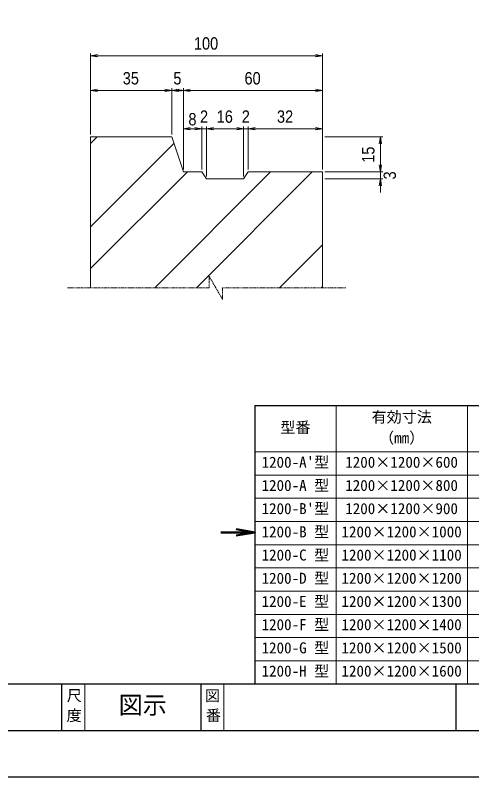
# Model space of a CAD drawing. Units: millimetres, scale not verified. Extents: x -210 to 210, y -148 to 148.
# Drawn here: x 0 to 98.4, y -148.5 to 15.6 of the extents above; entities that cross this region are included whole.
import ezdxf
from ezdxf.enums import TextEntityAlignment as Align

# ---------------------------------------------------------------- set-up
doc = ezdxf.new("R2010")
doc.units = ezdxf.units.MM
doc.linetypes.add('USER1', pattern=[12.95, 6.35, -3.175, 0.25, -3.175])
doc.layers.add('0-0', color=7, linetype='Continuous')
for name, color, linetype, lineweight in [('0-1_0', 5, 'Continuous', 25), ('0-2_dims', 2, 'Continuous', 13), ('0-3_pen1実線', 4, 'Continuous', 13), ('0-5_pen3実線', 7, 'Continuous', 18), ('0-6_pen4実線', 6, 'Continuous', 25), ('0-7_pen1一点', 4, 'USER1', 13)]:
    doc.layers.add(name, color=color, linetype=linetype, lineweight=lineweight)
doc.styles.add('ＭＳ ゴシック', font='')
doc.styles.add('ＭＳ Ｐゴシック', font='')
doc.styles.get('ＭＳ ゴシック').set_extended_font_data('MS Gothic')
doc.styles.get('ＭＳ Ｐゴシック').set_extended_font_data('MS PGothic')

# ---------------------------------------------------------------- blocks, each defined once
blk = doc.blocks.new('部分図 1')
at = {"layer": '0-1_0'}
blk.add_lwpolyline([(0, 0), (12600, 0), (12600, 8910), (0, 8910)], close=True, dxfattribs=at)
at = {"layer": '0-2_dims'}
for p, q in [((6787.5, 4150.99), (6787.5, 4676.54)), ((6787.5, 4661.54), (8287.5, 4661.54)), ((8287.5, 3925.99), (8287.5, 4676.54)), ((6787.5, 4150.99), (6787.5, 4451.54)), ((7312.5, 4436.54), (6787.5, 4436.54)), ((7312.5, 4150.99), (7312.5, 4451.54)), ((7312.5, 4150.99), (7312.5, 4451.54)), ((7312.5, 4436.54), (7387.5, 4436.54)), ((7387.5, 3925.99), (7387.5, 4451.54)), ((7387.5, 3925.99), (7387.5, 4451.54)), ((8287.5, 4436.54), (7387.5, 4436.54)), ((8287.5, 3925.99), (8287.5, 4451.54)), ((7387.5, 3925.99), (7387.5, 4203.77)), ((7507.5, 4188.77), (7387.5, 4188.77)), ((7507.5, 4188.77), (7417.5, 4188.77)), ((7507.5, 3925.99), (7507.5, 4203.77)), ((7507.5, 3925.99), (7507.5, 4203.77)), ((7507.5, 4188.77), (7537.5, 4188.77)), ((7537.5, 3880.99), (7537.5, 4203.77)), ((7537.5, 3880.99), (7537.5, 4203.77)), ((7537.5, 4188.77), (7777.5, 4188.77)), ((7537.5, 4188.77), (7627.5, 4188.77)), ((7777.5, 4188.77), (7687.5, 4188.77)), ((7777.5, 3880.99), (7777.5, 4203.77)), ((7777.5, 3880.99), (7777.5, 4203.77)), ((7777.5, 4188.77), (7807.5, 4188.77)), ((7807.5, 3925.99), (7807.5, 4203.77)), ((7807.5, 3925.99), (7807.5, 4203.77)), ((7807.5, 4188.77), (7897.5, 4188.77)), ((7807.5, 4188.77), (8287.5, 4188.77)), ((8287.5, 3925.99), (8287.5, 4203.77)), ((8302.5, 4135.99), (8677.59, 4135.99)), ((8662.59, 4135.99), (8662.59, 3910.99)), ((8662.59, 3910.99), (8662.59, 4000.99)), ((8302.5, 3910.99), (8677.59, 3910.99)), ((8302.5, 3910.99), (8677.59, 3910.99)), ((8662.59, 3910.99), (8662.59, 3865.99)), ((8302.5, 3865.99), (8677.59, 3865.99)), ((8662.59, 3865.99), (8662.59, 3775.99))]:
    blk.add_line(p, q, dxfattribs=at)
at = {"layer": '0-2_dims', "lineweight": 50}
blk.add_line((7850, 1580), (7630, 1580), dxfattribs=at)
at = {"layer": '0-2_dims'}
for points in [[(6832.5, 4669.04), (6787.5, 4661.54), (6832.5, 4654.04)], [(8242.5, 4654.04), (8287.5, 4661.54), (8242.5, 4669.04)], [(6832.5, 4444.04), (6787.5, 4436.54), (6832.5, 4429.04)], [(7267.5, 4429.04), (7312.5, 4436.54), (7267.5, 4444.04)], [(7357.5, 4444.04), (7312.5, 4436.54), (7357.5, 4429.04)], [(7342.5, 4429.04), (7387.5, 4436.54), (7342.5, 4444.04)], [(7432.5, 4444.04), (7387.5, 4436.54), (7432.5, 4429.04)], [(8242.5, 4429.04), (8287.5, 4436.54), (8242.5, 4444.04)], [(7432.5, 4196.27), (7387.5, 4188.77), (7432.5, 4181.27)], [(7462.5, 4181.27), (7507.5, 4188.77), (7462.5, 4196.27)], [(7462.5, 4181.27), (7507.5, 4188.77), (7462.5, 4196.27)], [(7582.5, 4196.27), (7537.5, 4188.77), (7582.5, 4181.27)], [(7582.5, 4196.27), (7537.5, 4188.77), (7582.5, 4181.27)], [(7732.5, 4181.27), (7777.5, 4188.77), (7732.5, 4196.27)], [(7732.5, 4181.27), (7777.5, 4188.77), (7732.5, 4196.27)], [(7852.5, 4196.27), (7807.5, 4188.77), (7852.5, 4181.27)], [(7852.5, 4196.27), (7807.5, 4188.77), (7852.5, 4181.27)], [(8242.5, 4181.27), (8287.5, 4188.77), (8242.5, 4196.27)], [(8670.09, 4090.99), (8662.59, 4135.99), (8655.09, 4090.99)], [(8655.09, 3955.99), (8662.59, 3910.99), (8670.09, 3955.99)], [(8655.09, 3955.99), (8662.59, 3910.99), (8670.09, 3955.99)], [(8670.09, 3820.99), (8662.59, 3865.99), (8655.09, 3820.99)]]:
    blk.add_lwpolyline(points, dxfattribs=at)
at = {"layer": '0-2_dims', "lineweight": 50}
blk.add_lwpolyline([(7730, 1560), (7850, 1580), (7730, 1600)], dxfattribs=at)
at = {"layer": '0-3_pen1実線'}
for p, q in [((6787.5, 4093.42), (6830.07, 4135.99)), ((6787.5, 3554.61), (7326.6, 4093.7)), ((6787.5, 3285.2), (7413.29, 3910.99)), ((7202.11, 3160.99), (7952.11, 3910.99)), ((7471.51, 3160.99), (8221.51, 3910.99)), ((8010.33, 3160.99), (8287.5, 3438.16)), ((8279.74, 3160.99), (8287.5, 3168.75))]:
    blk.add_line(p, q, dxfattribs=at)
at = {"layer": '0-5_pen3実線'}
for p, q in [((6787.5, 3160.99), (6787.5, 4135.99)), ((7312.5, 4135.99), (6787.5, 4135.99)), ((7312.5, 4135.99), (7387.5, 3910.99)), ((7807.5, 3910.99), (7777.5, 3865.99)), ((7807.5, 3910.99), (8287.5, 3910.99)), ((8287.5, 3160.99), (8287.5, 3910.99)), ((8375, 2400), (8375, 600)), ((9225, 2400), (9225, 600)), ((7850, 2100), (12300, 2100)), ((7850, 1950), (12300, 1950)), ((7850, 1800), (12300, 1800)), ((7850, 1650), (12300, 1650)), ((7850, 1500), (12300, 1500)), ((7850, 1350), (12300, 1350)), ((7850, 1200), (12300, 1200)), ((7850, 1050), (12300, 1050)), ((7850, 900), (12300, 900)), ((7850, 750), (12300, 750)), ((6750, 600), (6750, 300)), ((7650, 600), (7650, 300))]:
    blk.add_line(p, q, dxfattribs=at)
blk.add_lwpolyline([(7387.5, 3910.99), (7507.5, 3910.99), (7537.5, 3865.99), (7777.5, 3865.99)], dxfattribs=at)
at = {"layer": '0-6_pen4実線'}
for p, q in [((7850, 2400), (12300, 2400)), ((7850, 2400), (7850, 600)), ((300, 600), (12300, 600)), ((6600, 600), (6600, 300)), ((7500, 600), (7500, 300)), ((9150, 600), (9150, 300))]:
    blk.add_line(p, q, dxfattribs=at)
blk.add_lwpolyline([(300, 300), (12300, 300), (12300, 8610), (300, 8610)], close=True, dxfattribs=at)
at = {"layer": '0-7_pen1一点'}
for p, q in [((7597.5, 3160.99), (7554.2, 3235.99)), ((7554.2, 3160.99), (7554.2, 3235.99)), ((6637.5, 3160.99), (7554.2, 3160.99)), ((7597.5, 3160.99), (7640.8, 3085.99)), ((7640.8, 3160.99), (7640.8, 3085.99)), ((8437.5, 3160.99), (7640.8, 3160.99))]:
    blk.add_line(p, q, dxfattribs=at)
at = {"layer": '0-2_dims', "color": 7, "style": 'ＭＳ Ｐゴシック', "width": 0.9}
for s, p in [('100', (7455.68, 4676.54)), ('35', (6995.45, 4451.54)), ('5', (7322.73, 4451.54)), ('60', (7782.95, 4451.54)), ('8', (7420.23, 4186.72)), ('2', (7495.23, 4203.77)), ('16', (7602.95, 4203.77)), ('2', (7765.23, 4203.77)), ('32', (7992.95, 4203.77))]:
    blk.add_text(s, height=79.98, dxfattribs=at).set_placement(p, align=Align.BOTTOM_LEFT)
for s, p in [('15', (8647.59, 3968.95)), ('3', (8786.68, 3861.22))]:
    blk.add_text(s, height=79.98, rotation=90, dxfattribs=at).set_placement(p, align=Align.BOTTOM_LEFT)
at = {"layer": '0-5_pen3実線', "style": 'ＭＳ ゴシック'}
for s, height, p in [('有効寸法', 71.47, (8605.03, 2268.76)), ('型番', 71.47, (8015.02, 2201.26)), ('（mm）', 71.49, (8653.73, 2133.74)), ("1200-A'型", 71.47, (7893.15, 1976.25)), ('1200×1200×600', 71.48, (8434.39, 1976.25)), ('1200-A 型', 71.47, (7893.15, 1826.25)), ('1200×1200×800', 71.48, (8434.39, 1826.25)), ("1200-B'型", 71.47, (7893.15, 1676.25)), ('1200×1200×900', 71.48, (8434.39, 1676.25)), ('1200-B 型', 71.47, (7893.15, 1526.25)), ('1200×1200×1000', 71.48, (8410.01, 1526.25)), ('1200-C 型', 71.47, (7893.15, 1376.25)), ('1200×1200×1100', 71.48, (8410.01, 1376.25)), ('1200-D 型', 71.47, (7893.15, 1226.25)), ('1200×1200×1200', 71.48, (8410.01, 1226.25)), ('1200-E 型', 71.47, (7893.15, 1076.25)), ('1200×1200×1300', 71.48, (8410.01, 1076.25)), ('1200-F 型', 71.47, (7893.15, 926.25)), ('1200×1200×1400', 71.48, (8410.01, 926.25)), ('1200-G 型', 71.47, (7893.15, 776.25)), ('1200×1200×1500', 71.48, (8410.01, 776.25)), ('1200-H 型', 71.47, (7893.15, 626.25)), ('1200×1200×1600', 71.48, (8410.01, 626.25)), ('尺', 71.42, (6633.3, 467.75)), ('図', 71.42, (7527.6, 467)), ('図示', 114.3, (6969.04, 372.02)), ('度', 71.44, (6632.55, 339)), ('番', 71.42, (7533.3, 339.75))]:
    blk.add_text(s, height=height, dxfattribs=at).set_placement(p, align=Align.BOTTOM_LEFT)

msp = doc.modelspace()

# ---------------------------------------------------------------- block references
at = {"layer": '0-0', "xscale": 0.03333333, "yscale": 0.03333333}
msp.add_blockref('部分図 1', (-210, -148.5), dxfattribs=at)

doc.saveas('drawing.dxf')
